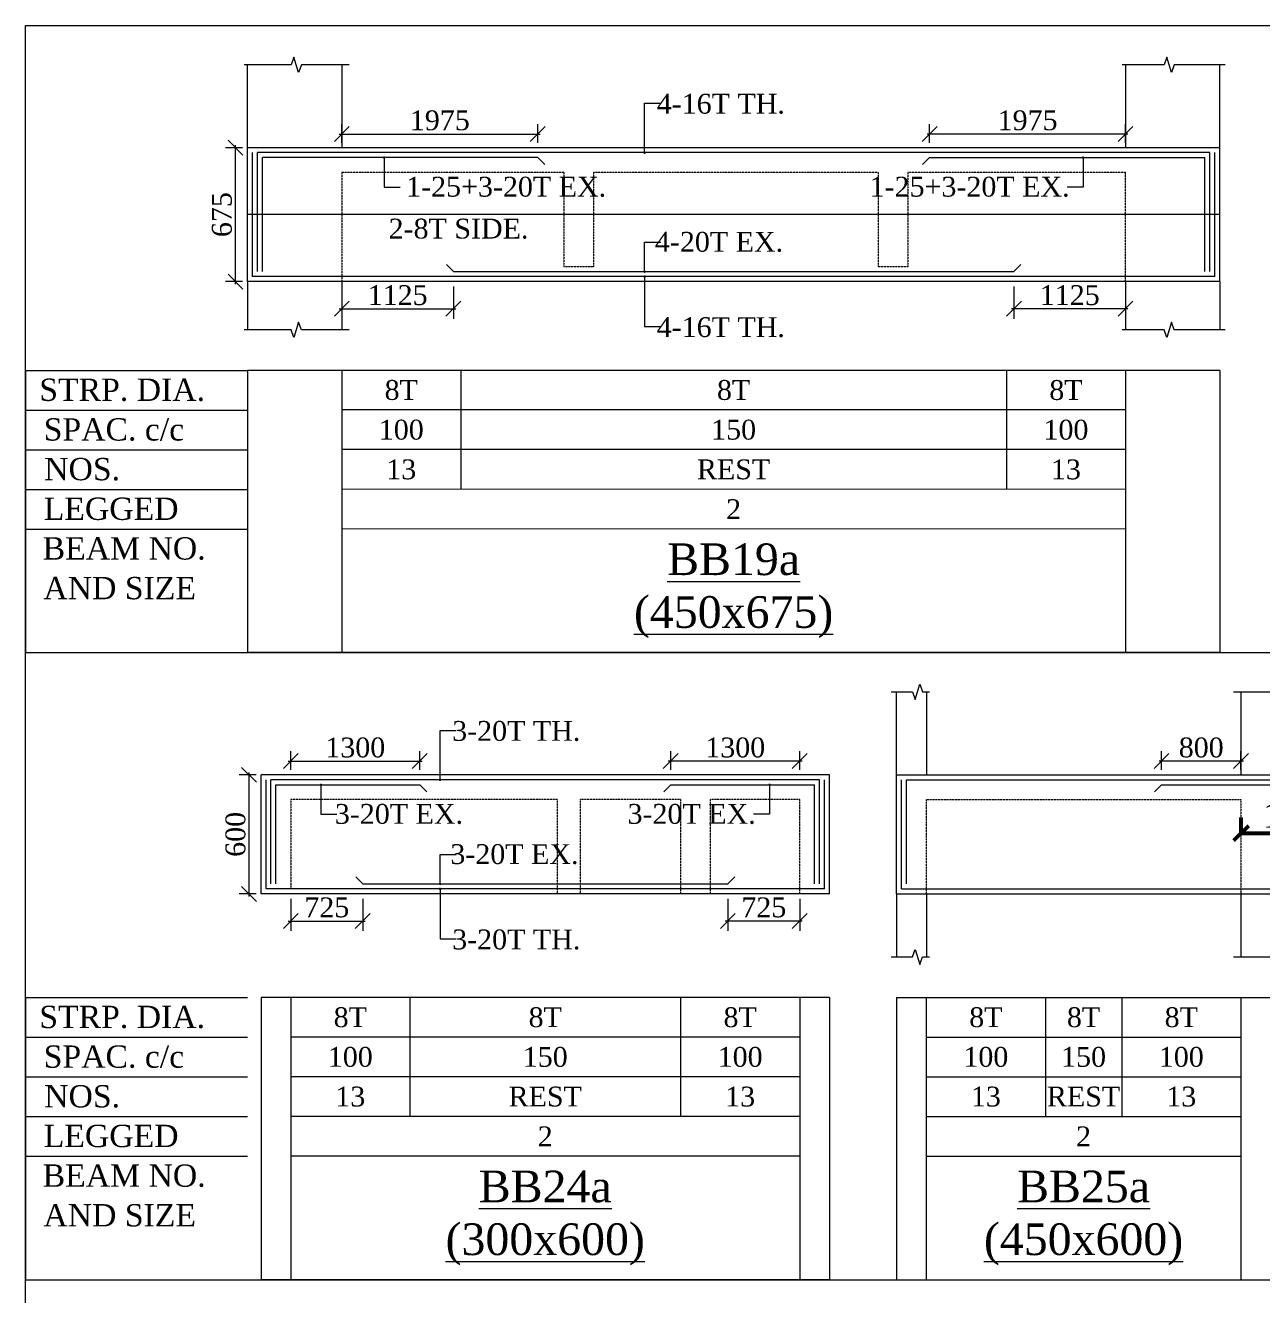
# Model space of a CAD drawing. Header units: inches. Extents: x 11017527 to 11245450, y -2821070 to -2693013.
# Drawn here: x 11122596 to 11135067, y -2706170 to -2693363 of the extents above; entities that cross this region are included whole.
import ezdxf
from ezdxf.enums import TextEntityAlignment as Align

# ---------------------------------------------------------------- set-up
doc = ezdxf.new("R2010")
doc.units = ezdxf.units.IN
doc.header["$LTSCALE"] = 0.5
doc.header["$MEASUREMENT"] = 0
doc.linetypes.add('HIDDEN', pattern=[9.525, 6.35, -3.175])
doc.layers.get('0').update_dxf_attribs({"lineweight": 0})
for name, color, linetype, lineweight in [('ARCHITECTURE   (comments)', 1, 'Continuous', 53), ('S-CUT OUT LINE', 9, 'Continuous', 9), ('S-DIM L.S.', 4, 'Continuous', 9), ('S-L.S.SECTION', 5, 'Continuous', 9), ('S-L.S.SLAB LINE', 8, 'HIDDEN', 5), ('S-L.S.STEEL', 6, 'Continuous', 15), ('S-SECTION MARK', 7, 'Continuous', 0), ('S-SHEET', 251, 'Continuous', 0), ('S-TEXT', 7, 'Continuous', 0), ('S-TEXT L.S. BEAM NO.', 30, 'Continuous', 5), ('S-TEXT. L.S.', 7, 'Continuous', 13)]:
    doc.layers.add(name, color=color, linetype=linetype, lineweight=lineweight)
doc.styles.add('135', font='arial.ttf', dxfattribs={"width": 0.8, "height": 135})
doc.styles.get("Standard").update_dxf_attribs({"font": 'times.ttf'})
doc.styles.add('TEXT', font='times.ttf')
doc.dimstyles.new('75', dxfattribs={"dimtxt": 135, "dimasz": 90, "dimexe": 0.1, "dimexo": 0.03, "dimgap": 0.09, "dimtad": 1, "dimdec": 0, "dimzin": 0, "dimdsep": 46, "dimtxsty": '135', "dimblk": 'ARCHTICK', "dimcen": 0.09, "dimclrd": 256, "dimclre": 256, "dimclrt": 256, "dimadec": 0, "dimazin": 0, "dimtfac": 1, "dimtdec": 0, "dimtofl": 0, "dimtmove": 1, "dimatfit": 3, "dimldrblk": 'DOTSMALL', "dimfxl": 1, "dimtolj": 1, "dimtzin": 0, "dimlwd": -1, "dimlwe": -1, "dimarcsym": 0})
doc.dimstyles.new('DIM FOOTING', dxfattribs={"dimtxt": 250, "dimasz": 150, "dimexe": 0.18, "dimexo": 0.0625, "dimgap": 50, "dimtad": 1, "dimtoh": 1, "dimdec": 0, "dimzin": 0, "dimdsep": 46, "dimtxsty": 'Standard', "dimblk": 'OBLIQUE', "dimcen": 0.09, "dimclrd": 256, "dimclre": 256, "dimclrt": 256, "dimadec": 0, "dimazin": 0, "dimtfac": 1, "dimtdec": 0, "dimtofl": 0, "dimtmove": 0, "dimatfit": 3, "dimfxl": 1, "dimtolj": 1, "dimtzin": 0, "dimlwd": -1, "dimlwe": -1, "dimarcsym": 0})
doc.dimstyles.new('SETU_1', dxfattribs={"dimtxt": 200, "dimasz": 150, "dimexe": 100, "dimexo": 50, "dimgap": 35, "dimtad": 1, "dimdec": 0, "dimzin": 0, "dimdsep": 46, "dimtxsty": 'Standard', "dimblk": 'OBLIQUE', "dimcen": 150, "dimdle": 25, "dimclrd": 4, "dimclre": 7, "dimclrt": 256, "dimadec": 0, "dimazin": 0, "dimtfac": 1, "dimtdec": 0, "dimtofl": 0, "dimtmove": 1, "dimatfit": 3, "dimfxl": 1, "dimtolj": 1, "dimtzin": 0, "dimlwd": -1, "dimlwe": 5, "dimarcsym": 1})

# ---------------------------------------------------------------- blocks, each defined once
blk = doc.blocks.new('_Oblique')
at = {"color": 0, "linetype": 'ByBlock', "lineweight": -2}
blk.add_line((-0.5, -0.5), (0.5, 0.5), dxfattribs=at)
blk = doc.blocks.new('*D579')
at = {"layer": 'S-DIM L.S.', "color": 7, "lineweight": 5, "transparency": 16777216}
for p, q in [((11125271, -2700870), (11125271, -2700681)), ((11126571, -2700870), (11126571, -2700681))]:
    blk.add_line(p, q, dxfattribs=at)
at = {"layer": 'S-DIM L.S.', "color": 7, "transparency": 16777216}
blk.add_line((11125246, -2700781), (11126596, -2700781), dxfattribs=at)
at = {"layer": 'S-DIM L.S.', "color": 7, "transparency": 16777216, "xscale": 150, "yscale": 150, "zscale": 150, "rotation": 180}
blk.add_blockref('_Oblique', (11125271, -2700781), dxfattribs=at)
at = {"layer": 'S-DIM L.S.', "color": 7, "transparency": 16777216, "xscale": 150, "yscale": 150, "zscale": 150}
blk.add_blockref('_Oblique', (11126571, -2700781), dxfattribs=at)
at = {"layer": 'S-DIM L.S.', "transparency": 16777216, "insert": (11125921, -2700645), "char_height": 200, "attachment_point": 5, "style": 'TEXT'}
blk.add_mtext('\\A1;1300', dxfattribs=at)
blk = doc.blocks.new('*D580')
at = {"layer": 'S-DIM L.S.', "color": 7, "lineweight": 5, "transparency": 16777216}
for p, q in [((11124921, -2700920), (11124750, -2700920)), ((11124921, -2702120), (11124750, -2702120))]:
    blk.add_line(p, q, dxfattribs=at)
at = {"layer": 'S-DIM L.S.', "color": 6, "transparency": 16777216}
blk.add_line((11124850, -2702145), (11124850, -2700895), dxfattribs=at)
at = {"layer": 'S-DIM L.S.', "color": 6, "transparency": 16777216, "xscale": 150, "yscale": 150, "zscale": 150}
for p, rotation in [((11124850, -2700920), 90), ((11124850, -2702120), 270)]:
    blk.add_blockref('_Oblique', p, dxfattribs=dict(at, rotation=rotation))
at = {"layer": 'S-DIM L.S.', "transparency": 16777216, "insert": (11124714, -2701520), "char_height": 200, "attachment_point": 5, "rotation": 90, "style": 'TEXT'}
blk.add_mtext('\\A1;600', dxfattribs=at)
blk = doc.blocks.new('*D581')
at = {"layer": 'S-DIM L.S.', "color": 7, "lineweight": 5, "transparency": 16777216}
for p, q in [((11125271, -2702170), (11125271, -2702494)), ((11125996, -2702170), (11125996, -2702494))]:
    blk.add_line(p, q, dxfattribs=at)
at = {"layer": 'S-DIM L.S.', "color": 7, "transparency": 16777216}
blk.add_line((11125246, -2702394), (11126021, -2702394), dxfattribs=at)
at = {"layer": 'S-DIM L.S.', "color": 7, "transparency": 16777216, "xscale": 150, "yscale": 150, "zscale": 150, "rotation": 180}
blk.add_blockref('_Oblique', (11125271, -2702394), dxfattribs=at)
at = {"layer": 'S-DIM L.S.', "color": 7, "transparency": 16777216, "xscale": 150, "yscale": 150, "zscale": 150}
blk.add_blockref('_Oblique', (11125996, -2702394), dxfattribs=at)
at = {"layer": 'S-DIM L.S.', "transparency": 16777216, "insert": (11125634, -2702257), "char_height": 200, "attachment_point": 5, "style": 'TEXT'}
blk.add_mtext('\\A1;725', dxfattribs=at)
blk = doc.blocks.new('_ArchTick')
at = {"color": 0, "linetype": 'ByBlock', "const_width": 0.15}
blk.add_lwpolyline([(-0.5, -0.5), (0.5, 0.5)], dxfattribs=at)
blk = doc.blocks.new('*D582')
at = {"layer": 'S-DIM L.S.', "color": 7, "lineweight": 5, "transparency": 16777216}
for p, q in [((11129101, -2700870), (11129101, -2700681)), ((11130401, -2700870), (11130401, -2700681))]:
    blk.add_line(p, q, dxfattribs=at)
at = {"layer": 'S-DIM L.S.', "color": 7, "transparency": 16777216}
blk.add_line((11130426, -2700781), (11129076, -2700781), dxfattribs=at)
at = {"layer": 'S-DIM L.S.', "color": 7, "transparency": 16777216, "xscale": 150, "yscale": 150, "zscale": 150, "rotation": 180}
blk.add_blockref('_Oblique', (11129101, -2700781), dxfattribs=at)
at = {"layer": 'S-DIM L.S.', "color": 7, "transparency": 16777216, "xscale": 150, "yscale": 150, "zscale": 150}
blk.add_blockref('_Oblique', (11130401, -2700781), dxfattribs=at)
at = {"layer": 'S-DIM L.S.', "transparency": 16777216, "insert": (11129751, -2700645), "char_height": 200, "attachment_point": 5, "style": 'TEXT'}
blk.add_mtext('\\A1;1300', dxfattribs=at)
blk = doc.blocks.new('*D583')
at = {"layer": 'S-DIM L.S.', "color": 7, "lineweight": 5, "transparency": 16777216}
for p, q in [((11129676, -2702170), (11129676, -2702494)), ((11130401, -2702170), (11130401, -2702494))]:
    blk.add_line(p, q, dxfattribs=at)
at = {"layer": 'S-DIM L.S.', "color": 7, "transparency": 16777216}
blk.add_line((11130426, -2702394), (11129651, -2702394), dxfattribs=at)
at = {"layer": 'S-DIM L.S.', "color": 7, "transparency": 16777216, "xscale": 150, "yscale": 150, "zscale": 150, "rotation": 180}
blk.add_blockref('_Oblique', (11129676, -2702394), dxfattribs=at)
at = {"layer": 'S-DIM L.S.', "color": 7, "transparency": 16777216, "xscale": 150, "yscale": 150, "zscale": 150}
blk.add_blockref('_Oblique', (11130401, -2702394), dxfattribs=at)
at = {"layer": 'S-DIM L.S.', "transparency": 16777216, "insert": (11130039, -2702257), "char_height": 200, "attachment_point": 5, "style": 'TEXT'}
blk.add_mtext('\\A1;725', dxfattribs=at)
blk = doc.blocks.new('*D584')
at = {"layer": 'S-DIM L.S.', "color": 7, "lineweight": 5, "transparency": 16777216}
for p, q in [((11134048, -2700870), (11134048, -2700681)), ((11134848, -2700870), (11134848, -2700681))]:
    blk.add_line(p, q, dxfattribs=at)
at = {"layer": 'S-DIM L.S.', "color": 7, "transparency": 16777216}
blk.add_line((11134873, -2700781), (11134023, -2700781), dxfattribs=at)
at = {"layer": 'S-DIM L.S.', "color": 7, "transparency": 16777216, "xscale": 150, "yscale": 150, "zscale": 150, "rotation": 180}
blk.add_blockref('_Oblique', (11134048, -2700781), dxfattribs=at)
at = {"layer": 'S-DIM L.S.', "color": 7, "transparency": 16777216, "xscale": 150, "yscale": 150, "zscale": 150}
blk.add_blockref('_Oblique', (11134848, -2700781), dxfattribs=at)
at = {"layer": 'S-DIM L.S.', "transparency": 16777216, "insert": (11134448, -2700645), "char_height": 200, "attachment_point": 5, "style": 'TEXT'}
blk.add_mtext('\\A1;800', dxfattribs=at)
blk = doc.blocks.new('*D628')
at = {"layer": 'S-DIM L.S.', "color": 7, "lineweight": 5, "transparency": 16777216}
for p, q in [((11124785, -2694596), (11124614, -2694596)), ((11124785, -2695946), (11124614, -2695946))]:
    blk.add_line(p, q, dxfattribs=at)
at = {"layer": 'S-DIM L.S.', "color": 6, "transparency": 16777216}
blk.add_line((11124714, -2695971), (11124714, -2694571), dxfattribs=at)
at = {"layer": 'S-DIM L.S.', "color": 6, "transparency": 16777216, "xscale": 150, "yscale": 150, "zscale": 150}
for p, rotation in [((11124714, -2694596), 90), ((11124714, -2695946), 270)]:
    blk.add_blockref('_Oblique', p, dxfattribs=dict(at, rotation=rotation))
at = {"layer": 'S-DIM L.S.', "transparency": 16777216, "insert": (11124577, -2695271), "char_height": 200, "attachment_point": 5, "rotation": 90, "style": 'TEXT'}
blk.add_mtext('\\A1;675', dxfattribs=at)
blk = doc.blocks.new('*D629')
at = {"layer": 'S-DIM L.S.', "color": 7, "lineweight": 5, "transparency": 16777216}
for p, q in [((11125785, -2694546), (11125785, -2694358)), ((11127760, -2694546), (11127760, -2694358))]:
    blk.add_line(p, q, dxfattribs=at)
at = {"layer": 'S-DIM L.S.', "color": 7, "transparency": 16777216}
blk.add_line((11125760, -2694458), (11127785, -2694458), dxfattribs=at)
at = {"layer": 'S-DIM L.S.', "color": 7, "transparency": 16777216, "xscale": 150, "yscale": 150, "zscale": 150, "rotation": 180}
blk.add_blockref('_Oblique', (11125785, -2694458), dxfattribs=at)
at = {"layer": 'S-DIM L.S.', "color": 7, "transparency": 16777216, "xscale": 150, "yscale": 150, "zscale": 150}
blk.add_blockref('_Oblique', (11127760, -2694458), dxfattribs=at)
at = {"layer": 'S-DIM L.S.', "transparency": 16777216, "insert": (11126773, -2694321), "char_height": 200, "attachment_point": 5, "style": 'TEXT'}
blk.add_mtext('\\A1;1975', dxfattribs=at)
blk = doc.blocks.new('*D630')
at = {"layer": 'S-DIM L.S.', "color": 7, "lineweight": 5, "transparency": 16777216}
for p, q in [((11125785, -2695996), (11125785, -2696320)), ((11126910, -2695996), (11126910, -2696320))]:
    blk.add_line(p, q, dxfattribs=at)
at = {"layer": 'S-DIM L.S.', "color": 7, "transparency": 16777216}
blk.add_line((11125760, -2696220), (11126935, -2696220), dxfattribs=at)
at = {"layer": 'S-DIM L.S.', "color": 7, "transparency": 16777216, "xscale": 150, "yscale": 150, "zscale": 150, "rotation": 180}
blk.add_blockref('_Oblique', (11125785, -2696220), dxfattribs=at)
at = {"layer": 'S-DIM L.S.', "color": 7, "transparency": 16777216, "xscale": 150, "yscale": 150, "zscale": 150}
blk.add_blockref('_Oblique', (11126910, -2696220), dxfattribs=at)
at = {"layer": 'S-DIM L.S.', "transparency": 16777216, "insert": (11126348, -2696084), "char_height": 200, "attachment_point": 5, "style": 'TEXT'}
blk.add_mtext('\\A1;1125', dxfattribs=at)
blk = doc.blocks.new('*D631')
at = {"layer": 'S-DIM L.S.', "color": 7, "lineweight": 5, "transparency": 16777216}
for p, q in [((11131710, -2694546), (11131710, -2694358)), ((11133685, -2694546), (11133685, -2694358))]:
    blk.add_line(p, q, dxfattribs=at)
at = {"layer": 'S-DIM L.S.', "color": 7, "transparency": 16777216}
blk.add_line((11133710, -2694458), (11131685, -2694458), dxfattribs=at)
at = {"layer": 'S-DIM L.S.', "color": 7, "transparency": 16777216, "xscale": 150, "yscale": 150, "zscale": 150, "rotation": 180}
blk.add_blockref('_Oblique', (11131710, -2694458), dxfattribs=at)
at = {"layer": 'S-DIM L.S.', "color": 7, "transparency": 16777216, "xscale": 150, "yscale": 150, "zscale": 150}
blk.add_blockref('_Oblique', (11133685, -2694458), dxfattribs=at)
at = {"layer": 'S-DIM L.S.', "transparency": 16777216, "insert": (11132698, -2694321), "char_height": 200, "attachment_point": 5, "style": 'TEXT'}
blk.add_mtext('\\A1;1975', dxfattribs=at)
blk = doc.blocks.new('*D632')
at = {"layer": 'S-DIM L.S.', "color": 7, "lineweight": 5, "transparency": 16777216}
for p, q in [((11132560, -2695996), (11132560, -2696320)), ((11133685, -2695996), (11133685, -2696320))]:
    blk.add_line(p, q, dxfattribs=at)
at = {"layer": 'S-DIM L.S.', "color": 7, "transparency": 16777216}
blk.add_line((11133710, -2696220), (11132535, -2696220), dxfattribs=at)
at = {"layer": 'S-DIM L.S.', "color": 7, "transparency": 16777216, "xscale": 150, "yscale": 150, "zscale": 150, "rotation": 180}
blk.add_blockref('_Oblique', (11132560, -2696220), dxfattribs=at)
at = {"layer": 'S-DIM L.S.', "color": 7, "transparency": 16777216, "xscale": 150, "yscale": 150, "zscale": 150}
blk.add_blockref('_Oblique', (11133685, -2696220), dxfattribs=at)
at = {"layer": 'S-DIM L.S.', "transparency": 16777216, "insert": (11133123, -2696084), "char_height": 200, "attachment_point": 5, "style": 'TEXT'}
blk.add_mtext('\\A1;1125', dxfattribs=at)
blk = doc.blocks.new('*D685')
at = {"layer": 'ARCHITECTURE   (comments)', "transparency": 16777216}
for p, q in [((11134848, -2701349), (11134848, -2701508)), ((11136048, -2701349), (11136048, -2701508)), ((11134848, -2701508), (11136048, -2701508))]:
    blk.add_line(p, q, dxfattribs=at)
at = {"layer": 'ARCHITECTURE   (comments)', "transparency": 16777216, "xscale": 150, "yscale": 150, "zscale": 150, "rotation": 180}
blk.add_blockref('_Oblique', (11134848, -2701508), dxfattribs=at)
at = {"layer": 'ARCHITECTURE   (comments)', "transparency": 16777216, "xscale": 150, "yscale": 150, "zscale": 150}
blk.add_blockref('_Oblique', (11136048, -2701508), dxfattribs=at)
at = {"layer": 'ARCHITECTURE   (comments)', "transparency": 16777216, "insert": (11135448, -2701330), "char_height": 250, "attachment_point": 5}
blk.add_mtext('\\A1;1200', dxfattribs=at)

msp = doc.modelspace()

# ---------------------------------------------------------------- linework, layer by layer
at = {"layer": 'S-CUT OUT LINE'}
for points, elevation in [([(11125860.058, -2693759.289), (11125377.586, -2693759.402), (11125349.615, -2693836.249), (11125302.938, -2693682.554), (11125274.968, -2693759.402), (11124802.539, -2693759.402)], 0.032), ([(11134690.391, -2693759.506), (11134176.727, -2693759.506), (11134148.757, -2693836.354), (11134102.08, -2693682.658), (11134074.11, -2693759.506), (11133652.535, -2693759.396)], 0.041), ([(11125860.058, -2696432.058), (11125377.586, -2696432.171), (11125349.615, -2696355.323), (11125302.938, -2696509.019), (11125274.968, -2696432.171), (11124802.539, -2696432.171)], 0.032), ([(11134690.391, -2696432.275), (11134176.727, -2696432.275), (11134148.757, -2696355.428), (11134102.08, -2696509.123), (11134074.11, -2696432.275), (11133652.535, -2696432.166)], 0.041), ([(11131322.372, -2700083.266), (11131536.582, -2700083.266), (11131564.552, -2700160.114), (11131611.229, -2700006.418), (11131639.199, -2700083.266), (11131710.228, -2700083.266)], 0.012), ([(11134772.705, -2700083.164), (11135489.713, -2700083.164), (11135517.683, -2700160.012), (11135564.36, -2700006.316), (11135592.331, -2700083.164), (11136080.224, -2700083.164)], 0.011), ([(11131322.372, -2702756.035), (11131536.582, -2702756.035), (11131564.552, -2702679.188), (11131611.229, -2702832.883), (11131639.199, -2702756.035), (11131710.228, -2702756.035)], 0.012), ([(11134772.705, -2702755.933), (11135489.713, -2702755.933), (11135517.683, -2702679.085), (11135564.36, -2702832.781), (11135592.331, -2702755.933), (11136080.224, -2702755.933)], 0.011)]:
    msp.add_lwpolyline(points, dxfattribs=dict(at, elevation=elevation))
at = {"layer": 'S-L.S.SECTION', "color": 1}
for p, q in [((11124835.058, -2694595.786, 0.019), (11124835.058, -2693759.402, 0.019)), ((11125785.058, -2693759.289, 0.034), (11125785.058, -2694595.674, 0.034)), ((11133685.058, -2693759.396, 0.038), (11133685.058, -2694595.781, 0.038)), ((11134635.058, -2694595.891, 0.038), (11134635.058, -2693759.506, 0.038)), ((11124835.058, -2695945.779, 0.069), (11124835.058, -2696432.171, 0.019)), ((11125785.058, -2695945.667, 0.084), (11125785.058, -2696432.058, 0.034)), ((11133685.058, -2695945.774, 0.088), (11133685.058, -2696432.166, 0.038)), ((11134635.058, -2695945.883, 0.089), (11134635.058, -2696432.275, 0.038)), ((11131377.705, -2700919.651, 0.02), (11131377.705, -2700083.266, 0.02)), ((11131677.705, -2700083.266, 0.02), (11131677.705, -2700919.651, 0.02)), ((11134847.705, -2700083.164, 0.021), (11134847.705, -2700919.549, 0.021)), ((11131377.705, -2702119.651, 0.02), (11131377.705, -2702756.035, 0.02)), ((11131677.705, -2702119.651, 0.02), (11131677.705, -2702756.035, 0.02)), ((11134847.705, -2702119.549, 0.021), (11134847.705, -2702755.933, 0.021))]:
    msp.add_line(p, q, dxfattribs=at)
at = {"layer": 'S-L.S.SECTION', "color": 5}
for p, q in [((11134635.058, -2694595.891, 0.022), (11124835.058, -2694595.891, 0.022)), ((11124835.058, -2695945.883, 0.032), (11124835.058, -2694595.891, -0.018)), ((11134635.058, -2695945.883, 0.089), (11134635.058, -2694595.891, 0.038)), ((11134635.058, -2695945.883, 0.073), (11124835.058, -2695945.883, 0.072)), ((11130701.07, -2700919.699, 0.023), (11124971.262, -2700919.651, 0.02)), ((11124971.262, -2702119.603, 0.032), (11124971.262, -2700919.651, 0.02)), ((11130701.07, -2702119.651, 0.052), (11130701.07, -2700919.699, 0.04)), ((11131377.705, -2700919.651, 0.004), (11144647.705, -2700919.544, 0.023)), ((11131377.705, -2702119.651, 0.02), (11131377.705, -2700919.651, 0.02)), ((11130701.07, -2702119.651, 0.035), (11124971.262, -2702119.603, 0.032)), ((11131377.705, -2702119.651, 0.004), (11144647.705, -2702119.544, 0.023))]:
    msp.add_line(p, q, dxfattribs=at)
at = {"layer": 'S-L.S.SLAB LINE', "linetype": 'HIDDEN', "ltscale": 0.8}
for p, q in [((11128023.725, -2694845.866, 0.038), (11125785.058, -2694845.859, 0.049)), ((11125785.058, -2694845.859, 0.026), (11125785.058, -2695945.667, 0.067)), ((11128023.725, -2694845.866, 0.038), (11128023.725, -2695795.891, 0.038)), ((11131190.391, -2694845.876, 0.024), (11128323.725, -2694845.867, 0.037)), ((11128323.725, -2694845.867, 0.038), (11128323.725, -2695795.891, 0.038)), ((11131190.391, -2694845.876, 0.038), (11131190.391, -2695795.891, 0.038)), ((11133685.054, -2694845.884, 0.012), (11131490.391, -2694845.877, 0.022)), ((11131490.391, -2694845.877, 0.038), (11131490.391, -2695795.891, 0.038)), ((11133685.054, -2695945.774, 0.088), (11133685.054, -2694845.884, 0.047)), ((11128323.725, -2695795.891, 0.022), (11128023.725, -2695795.891, 0.022)), ((11131490.391, -2695795.891, 0.022), (11131190.391, -2695795.891, 0.022)), ((11127956.262, -2701169.678, 0.042), (11125271.262, -2701169.655, 0.054)), ((11125271.262, -2701169.655, 0.039), (11125271.262, -2702069.605, 0.048)), ((11127956.262, -2701169.678, 0.037), (11127956.262, -2702119.628, 0.037)), ((11129201.262, -2701169.689, 0.037), (11128186.262, -2701169.68, 0.041)), ((11128186.262, -2701169.68, 0.037), (11128186.262, -2702119.63, 0.037)), ((11129201.262, -2702119.638, 0.037), (11129201.262, -2701169.689, 0.037)), ((11130401.07, -2701169.7, 0.031), (11129501.262, -2701169.692, 0.035)), ((11129501.262, -2702119.641, 0.037), (11129501.262, -2701169.692, 0.037)), ((11130401.07, -2702119.651, 0.028), (11130401.07, -2701169.7, 0.019)), ((11131677.709, -2701169.649, -0.009), (11134847.705, -2701169.627, 0.002)), ((11131677.709, -2702119.651, 0.02), (11131677.709, -2701169.649, 0.02)), ((11134847.705, -2701169.627, 0.004), (11134847.705, -2702119.549, 0.004))]:
    msp.add_line(p, q, dxfattribs=at)
at = {"layer": 'S-L.S.STEEL', "color": 1}
for p, q in [((11124885.058, -2695895.884, 0.032), (11124885.058, -2694645.786, -0.018)), ((11134535.058, -2694645.891, 0.022), (11124935.058, -2694645.892, 0.022)), ((11124935.058, -2695845.779, 0.032), (11124935.058, -2694645.892, -0.018)), ((11134535.058, -2695845.883, 0.089), (11134535.058, -2694645.891, 0.038)), ((11134585.058, -2695895.883, 0.089), (11134585.058, -2694645.891, 0.038)), ((11134635.058, -2695270.891, 0.022), (11124835.058, -2695270.891, 0.022)), ((11134585.058, -2695895.883, 0.073), (11124885.058, -2695895.884, 0.072)), ((11125021.262, -2702069.603, 0.032), (11125021.262, -2700969.651, 0.02)), ((11130601.07, -2700969.699, 0.023), (11125071.262, -2700969.651, 0.02)), ((11125071.262, -2702019.603, 0.032), (11125071.262, -2700969.651, 0.02)), ((11130601.07, -2702019.651, 0.052), (11130601.07, -2700969.699, 0.04)), ((11130651.07, -2702069.651, 0.052), (11130651.07, -2700969.699, 0.04)), ((11131427.705, -2702069.651, 0.02), (11131427.705, -2700969.651, 0.02)), ((11131477.705, -2700969.651, 0.004), (11144547.705, -2700969.544, 0.023)), ((11131477.705, -2702019.651, 0.02), (11131477.705, -2700969.651, 0.02)), ((11130651.07, -2702069.651, 0.035), (11125021.262, -2702069.603, 0.032)), ((11131427.705, -2702069.651, 0.004), (11144597.705, -2702069.544, 0.023))]:
    msp.add_line(p, q, dxfattribs=at)
at = {"layer": 'S-L.S.STEEL'}
for p, q in [((11127760.058, -2694695.676, 0.018), (11124985.058, -2694695.757, -0.027)), ((11124985.058, -2695845.779, 0.032), (11124985.058, -2694695.757, -0.018)), ((11127760.058, -2694695.676, 0.032), (11127831.067, -2694766.685, 0.032)), ((11131709.954, -2694695.78, 0.032), (11131639.049, -2694766.685, 0.032)), ((11131709.954, -2694695.78, 0.038), (11134485.058, -2694695.891, 0.021)), ((11134485.058, -2695845.883, 0.089), (11134485.058, -2694695.891, 0.038)), ((11126910.058, -2695845.667, 0.091), (11126839.049, -2695774.658, 0.091)), ((11132559.977, -2695845.748, 0.091), (11132631.067, -2695774.658, 0.091)), ((11126910.058, -2695845.667, 0.067), (11132559.977, -2695845.748, 0.072)), ((11125121.262, -2701019.651, 0.02), (11126571.262, -2701019.642, 0.024)), ((11125121.262, -2702019.603, 0.032), (11125121.262, -2701019.651, 0.02)), ((11126571.262, -2701019.642, 0.038), (11126642.271, -2701090.65, 0.038)), ((11129100.998, -2701019.714, 0.038), (11129030.061, -2701090.65, 0.038)), ((11129100.998, -2701019.714, 0.019), (11130551.07, -2701019.699, 0.006)), ((11130551.07, -2702019.651, 0.052), (11130551.07, -2701019.699, 0.04)), ((11134047.705, -2701019.549, 0.034), (11133976.696, -2701090.557, 0.034)), ((11134047.705, -2701019.549, 0.02), (11137972.7, -2701019.549, -0.07)), ((11125996.262, -2702019.603, 0.065), (11125925.254, -2701948.594, 0.065)), ((11129676.07, -2702019.603, 0.065), (11129747.079, -2701948.594, 0.065)), ((11125996.262, -2702019.603, 0.049), (11129676.07, -2702019.603, 0.041))]:
    msp.add_line(p, q, dxfattribs=at)
at = {"layer": 'S-SHEET'}
for p, q in [((11122595.882, -2696840.891, 0.001), (11124834.505, -2696840.891, 0.001)), ((11122595.882, -2696840.891), (11122595.882, -2699686.678)), ((11134634.505, -2696840.891, 0.021), (11124834.505, -2696840.891, 0.021)), ((11124834.505, -2696840.891, 0.001), (11124834.505, -2699686.678, 0.001)), ((11125784.505, -2696840.674, 0.021), (11125784.505, -2699686.461, 0.021)), ((11126984.505, -2696840.612, 0.021), (11126984.505, -2698040.627, 0.021)), ((11132484.505, -2696840.926, 0.04), (11132484.505, -2698040.942, 0.04)), ((11133684.505, -2696840.781, 0.021), (11133684.505, -2699686.568, 0.021)), ((11134634.505, -2696840.891, 0.021), (11134634.505, -2699686.678, 0.021)), ((11122595.882, -2697240.891, 0.001), (11124834.505, -2697240.891, 0.001)), ((11133684.505, -2697240.781, 0.038), (11125784.505, -2697240.674, 0.033)), ((11122595.882, -2697640.891, 0.001), (11124834.505, -2697640.891, 0.001)), ((11133684.505, -2697640.781, 0.038), (11125784.505, -2697640.674, 0.033)), ((11122595.882, -2698040.891, 0.001), (11124834.505, -2698040.891, 0.001)), ((11133684.505, -2698040.781, 0.038), (11125784.505, -2698040.674, 0.033)), ((11122595.882, -2698440.891, 0.001), (11124834.505, -2698440.891, 0.001)), ((11133684.505, -2698440.781, 0.038), (11125784.505, -2698440.674, 0.033)), ((11122595.882, -2699686.678, 0.001), (11180275.872, -2699686.678, 0.001)), ((11122595.882, -2699686.678, 0.001), (11124834.505, -2699686.678, 0.001)), ((11134634.505, -2699686.678, 0.021), (11124834.505, -2699686.678, 0.021)), ((11122595.882, -2703164.651), (11124834.505, -2703164.651)), ((11122595.882, -2703164.652, -0.001), (11122595.882, -2706010.439, -0.001)), ((11130700.517, -2703164.699, 0.023), (11124970.709, -2703164.651, 0.02)), ((11124970.709, -2703164.651, 0.003), (11124970.709, -2706010.438, 0.003)), ((11125270.709, -2703164.651, 0.019), (11125270.709, -2706010.438, 0.019)), ((11126470.709, -2703164.651, 0.019), (11126470.709, -2704364.666, 0.019)), ((11129200.517, -2703164.702, -0.024), (11129200.517, -2704364.687, -0.024)), ((11130400.517, -2703164.699, -0.001), (11130400.517, -2706010.486, -0.001)), ((11130700.517, -2703164.699, 0.011), (11130700.517, -2706010.486, 0.011)), ((11131377.151, -2703164.651, 0.003), (11144647.151, -2703164.544, 0.023)), ((11131377.151, -2703164.651, 0.003), (11131377.151, -2706010.438, 0.003)), ((11131677.151, -2703164.651, 0.003), (11131677.151, -2706010.438, 0.003)), ((11132877.151, -2703164.649, 0.002), (11132877.151, -2704364.664, 0.002)), ((11133647.151, -2703164.649, 0.002), (11133647.151, -2704364.664, 0.002)), ((11134847.151, -2703164.549, 0.009), (11134847.151, -2706010.336, 0.009)), ((11122595.882, -2703564.651), (11124834.505, -2703564.651)), ((11130400.517, -2703564.699, 0.008), (11125270.709, -2703564.651, 0.019)), ((11131677.151, -2703564.651, 0.021), (11134847.151, -2703564.549, 0.021)), ((11122595.882, -2703964.651), (11124834.505, -2703964.651)), ((11130400.517, -2703964.699, 0.008), (11125270.709, -2703964.651, 0.019)), ((11131677.151, -2703964.651, 0.021), (11134847.151, -2703964.549, 0.021)), ((11122595.882, -2704364.651), (11124834.505, -2704364.651)), ((11130400.517, -2704364.699, 0.008), (11125270.709, -2704364.651, 0.019)), ((11131677.151, -2704364.651, 0.021), (11134847.151, -2704364.549, 0.021)), ((11122595.882, -2704764.651), (11124834.505, -2704764.651)), ((11130400.517, -2704764.699, 0.008), (11125270.709, -2704764.651, 0.019)), ((11131677.151, -2704764.651, 0.021), (11134847.151, -2704764.549, 0.021)), ((11122595.882, -2706010.439), (11124834.505, -2706010.439)), ((11122595.882, -2706010.44, -0.001), (11180275.872, -2706010.44, -0.001)), ((11130700.517, -2706010.486, 0.023), (11124970.709, -2706010.438, 0.02)), ((11131377.151, -2706010.438, 0.003), (11144647.151, -2706010.331, 0.023))]:
    msp.add_line(p, q, dxfattribs=at)
msp.add_lwpolyline([(11180275.872, -2740705.393), (11122595.882, -2740705.393), (11122595.882, -2693362.917), (11180275.872, -2693362.917)], close=True, dxfattribs=at)

# ---------------------------------------------------------------- texts
at = {"layer": 'S-TEXT', "style": 'TEXT'}
for s, p in [('STRP. DIA.', (11123571.215, -2697148.947, 0.001)), ('SPAC. c/c', (11123488.077, -2697548.947, 0.001)), ('NOS.', (11123167.529, -2697948.947, 0.001)), ('LEGGED', (11123460.175, -2698348.947, 0.001)), ('BEAM NO.', (11123591.41, -2698748.947, 0.001)), ('AND SIZE', (11123546.204, -2699148.947, 0.001)), ('STRP. DIA.', (11123571.215, -2703472.708)), ('SPAC. c/c', (11123488.077, -2703872.708)), ('NOS.', (11123167.529, -2704272.708)), ('LEGGED', (11123460.175, -2704672.708)), ('BEAM NO.', (11123591.41, -2705072.708)), ('AND SIZE', (11123546.204, -2705472.708))]:
    msp.add_text(s, height=225, dxfattribs=at).set_placement(p, align=Align.CENTER)
at = {"layer": 'S-TEXT', "char_height": 200, "attachment_point": 5, "style": 'TEXT'}
for s, insert, width in [('8T', (11126384.505, -2697040.621, 0.021), 1200), ('8T', (11129734.505, -2697040.628, 0.032), 5500), ('8T', (11133084.505, -2697040.936, 0.04), 1200), ('\\pxt9.000002;100', (11126384.505, -2697440.621, 0.021), 1200), ('\\pxt9.000002;150', (11129734.505, -2697440.642, 0.032), 5500), ('\\pxt9.000002;100', (11133084.505, -2697440.936, 0.041), 1200), ('13', (11126384.505, -2697840.621, 0.022), 1200), ('REST', (11129734.505, -2697840.642, 0.032), 5500), ('13', (11133084.505, -2697840.936, 0.041), 1200), ('2', (11129734.505, -2698240.638, 0.024), 7900), ('8T', (11125870.709, -2703364.66, 0.018), 1200), ('8T', (11127835.781, -2703364.678, 0.019), 2729.47076), ('8T', (11129800.517, -2703364.711, -0.025), 1200), ('8T', (11132277.151, -2703364.658, 0.001), 1200), ('8T', (11133262.151, -2703364.627, 0.005), 770), ('8T', (11134247.151, -2703364.658, 0.001), 1200), ('\\pxt9.000002;100', (11125870.709, -2703764.66, 0.019), 1200), ('\\pxt9.000002;150', (11127835.781, -2703764.676, 0.021), 2729.47076), ('\\pxt9.000002;100', (11129800.517, -2703764.711, -0.024), 1200), ('\\pxt9.000002;100', (11132277.151, -2703764.658, 0.002), 1200), ('\\pxt9.000002;150', (11133262.151, -2703764.604, 0.011), 770), ('\\pxt9.000002;100', (11134247.151, -2703764.658, 0.002), 1200), ('13', (11125870.709, -2704164.66, 0.019), 1200), ('REST', (11127835.781, -2704164.676, 0.022), 2729.47076), ('13', (11129800.517, -2704164.711, -0.023), 1200), ('13', (11132277.151, -2704164.658, 0.002), 1200), ('REST', (11133262.151, -2704164.604, 0.011), 770), ('13', (11134247.151, -2704164.658, 0.002), 1200), ('2', (11127835.613, -2704564.66, 0.019), 5129.80759), ('2', (11133262.151, -2704564.636, 0.007), 3170)]:
    msp.add_mtext(s, dxfattribs=dict(at, insert=insert, width=width))
at = {"layer": 'S-TEXT L.S. BEAM NO.', "color": 7, "linetype": 'ByBlock', "char_height": 319.2745, "attachment_point": 5, "style": 'TEXT'}
for s, insert, width in [('{\\LBB19a\\P(450x675)}', (11129734.505, -2699063.532, 0.023), 7900), ('{\\LBB25a\\P(450x600)}', (11133262.151, -2705387.53, 0.004), 3170)]:
    msp.add_mtext(s, dxfattribs=dict(at, insert=insert, width=width))
at = {"layer": 'S-TEXT L.S. BEAM NO.', "linetype": 'ByBlock', "insert": (11127835.613, -2705387.554, 0.015), "char_height": 319.2745, "width": 5129.80759, "attachment_point": 5, "style": 'TEXT'}
msp.add_mtext('{\\LBB24a\\P(300x600)}', dxfattribs=at)
at = {"layer": 'S-TEXT. L.S.', "style": 'TEXT'}
for s, p in [('4-16T TH.', (11129605.391, -2694252.586, -0.004)), ('2-8T SIDE.', (11126961.747, -2695511.764, -0.009)), ('4-20T EX.', (11129587.259, -2695644.915, 0.071)), ('4-16T TH.', (11129605.391, -2696505.256, 0.071)), ('3-20T TH.', (11127543.452, -2700576.504, 0.026)), ('3-20T EX.', (11126361.018, -2701413.118, 0.022)), ('3-20T EX.', (11129311.314, -2701413.118, 0.022)), ('3-20T EX.', (11127525.32, -2701818.743, 0.038)), ('3-20T TH.', (11127543.452, -2702679.133, 0.038))]:
    msp.add_text(s, height=200, dxfattribs=at).set_placement(p, align=Align.CENTER)
for p in [(11126433.747, -2695089.2, -0.009), (11131105.247, -2695089.2, -0.009)]:
    msp.add_text('1-25+3-20T EX.', height=200, dxfattribs=at).set_placement(p)

# ---------------------------------------------------------------- dimensions: what is measured, and where the dimension line sits
at = {"layer": 'ARCHITECTURE   (comments)'}
dim = msp.add_linear_dim(base=(11136047.705, -2701507.5), p1=(11134847.705, -2701348.5, 0.004), p2=(11136047.705, -2701348.5, 0.006), dimstyle='DIM FOOTING', override={"dimarcsym": 1}, dxfattribs=at)
dim.commit()
dim.dimension.update_dxf_attribs({"geometry": '*D685', "text_midpoint": (11135447.705, -2701330.337)})
at = {"layer": 'S-DIM L.S.'}
for base, p1, p2, picture, middle in [((11127760.058, -2694457.524, 0.067), (11125785.058, -2694595.674, 0.051), (11127760.058, -2694595.676, 0.032), '*D629', (11126772.558, -2694320.505, 0.067)), ((11126571.262, -2700781.499, 0.037), (11125271.262, -2700919.651, 0.037), (11126571.262, -2700919.642, 0.038), '*D579', (11125921.262, -2700644.769, 0.037))]:
    dim = msp.add_linear_dim(base=base, p1=p1, p2=p2, dimstyle='SETU_1', override={"dimtxsty": 'TEXT', "dimblk": 'Oblique', "dimclrd": 7, "dimarcsym": 1}, dxfattribs=at)
    dim.commit()
    dim.dimension.update_dxf_attribs({"geometry": picture, "text_midpoint": middle})
for base, p1, p2, picture, middle in [((11131710.058, -2694457.524, 0.067), (11133685.058, -2694595.674, 0.051), (11131710.058, -2694595.676, 0.032), '*D631', (11132697.558, -2694320.505, 0.067)), ((11129101.07, -2700781.499, 0.037), (11130401.07, -2700919.651, 0.037), (11129101.07, -2700919.642, 0.038), '*D582', (11129751.07, -2700644.769, 0.037)), ((11134047.705, -2700781.397, 0.055), (11134847.705, -2700919.549, 0.038), (11134047.705, -2700919.549, 0.034), '*D584', (11134447.705, -2700644.666, 0.055))]:
    dim = msp.add_linear_dim(base=base, p1=p1, p2=p2, angle=180, dimstyle='SETU_1', override={"dimtxsty": 'TEXT', "dimblk": 'Oblique', "dimclrd": 7, "dimarcsym": 1}, dxfattribs=at)
    dim.commit()
    dim.dimension.update_dxf_attribs({"geometry": picture, "text_midpoint": middle})
at = {"layer": 'S-DIM L.S.', "color": 7}
for base, p1, p2, picture, middle in [((11124714.144, -2694595.786, -0.018), (11124835.058, -2695945.779, 0.032), (11124835.058, -2694595.786, -0.018), '*D628', (11124577.125, -2695270.783, -0.018)), ((11124850.349, -2700919.651, 0.02), (11124971.262, -2702119.603, 0.032), (11124971.262, -2700919.651, 0.02), '*D580', (11124713.618, -2701519.627, 0.02))]:
    dim = msp.add_linear_dim(base=base, p1=p1, p2=p2, angle=90, dimstyle='SETU_1', override={"dimlfac": 0.5, "dimtxsty": 'TEXT', "dimclrd": 6, "dimarcsym": 1}, dxfattribs=at)
    dim.commit()
    dim.dimension.update_dxf_attribs({"geometry": picture, "text_midpoint": middle})
at = {"layer": 'S-DIM L.S.'}
for base, p1, p2, picture, middle in [((11126910.058, -2696220.403, 0.117), (11125785.058, -2695945.667, 0.101), (11126910.058, -2695945.667, 0.091), '*D630', (11126347.558, -2696220.403, 0.117)), ((11125996.262, -2702394.339, 0.049), (11125271.262, -2702119.603, 0.049), (11125996.262, -2702119.603, 0.065), '*D581', (11125633.762, -2702394.339, 0.049))]:
    dim = msp.add_linear_dim(base=base, p1=p1, p2=p2, dimstyle='SETU_1', override={"dimtxsty": 'TEXT', "dimblk": 'Oblique', "dimclrd": 7, "dimarcsym": 1}, dxfattribs=at)
    dim.commit()
    dim.dimension.update_dxf_attribs({"geometry": picture, "text_midpoint": middle, "dimtype": 160})
for base, p1, p2, picture, middle in [((11132560.058, -2696220.403, 0.117), (11133685.058, -2695945.667, 0.101), (11132560.058, -2695945.667, 0.091), '*D632', (11133122.558, -2696220.403, 0.117)), ((11129676.07, -2702394.339, 0.049), (11130401.07, -2702119.603, 0.049), (11129676.07, -2702119.603, 0.065), '*D583', (11130038.57, -2702394.339, 0.049))]:
    dim = msp.add_linear_dim(base=base, p1=p1, p2=p2, angle=180, dimstyle='SETU_1', override={"dimtxsty": 'TEXT', "dimblk": 'Oblique', "dimclrd": 7, "dimarcsym": 1}, dxfattribs=at)
    dim.commit()
    dim.dimension.update_dxf_attribs({"geometry": picture, "text_midpoint": middle, "dimtype": 160})

# ---------------------------------------------------------------- leaders
at = {"layer": 'S-SECTION MARK'}
for points in [[(11128837.915, -2694645.781, -0.007), (11128837.915, -2694147.792, -0.007), (11128999.416, -2694147.792, -0.007)], [(11126212.403, -2694695.811, 0.021), (11126212.403, -2694993.087, 0.021), (11126373.903, -2694993.087, 0.021)], [(11133257.713, -2694695.811, 0.021), (11133257.713, -2694993.087, 0.021), (11133096.213, -2694993.087, 0.021)], [(11128837.915, -2695845.774, 0.068), (11128837.915, -2695548.499, 0.068), (11128999.416, -2695548.499, 0.068)], [(11128837.915, -2695895.774, 0.068), (11128837.915, -2696400.462, 0.068), (11128999.416, -2696400.462, 0.068)], [(11126775.976, -2700969.699, 0.023), (11126775.976, -2700471.71, 0.023), (11126937.477, -2700471.71, 0.023)], [(11125575.201, -2701019.729, 0.051), (11125575.201, -2701317.004, 0.051), (11125736.701, -2701317.004, 0.051)], [(11130097.132, -2701019.729, 0.051), (11130097.132, -2701317.004, 0.051), (11129935.631, -2701317.004, 0.051)], [(11126775.976, -2702019.603, 0.023), (11126775.976, -2701722.327, 0.023), (11126937.477, -2701722.327, 0.023)], [(11126775.976, -2702069.651, 0.023), (11126775.976, -2702574.338, 0.023), (11126937.477, -2702574.338, 0.023)]]:
    msp.add_leader(points, dimstyle='75', override={"dimasz": 100, "dimclrd": 7}, dxfattribs=at)

doc.saveas('drawing.dxf')
